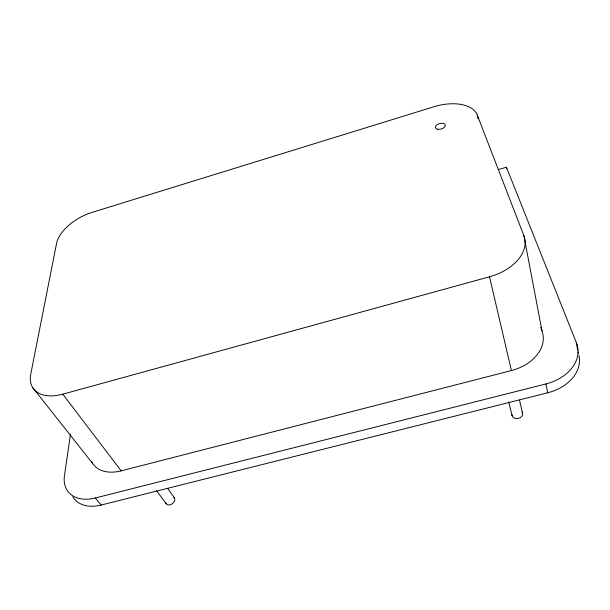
<?xml version="1.0" encoding="UTF-8"?>
<svg xmlns="http://www.w3.org/2000/svg" width="610" height="610" viewBox="0 0 610 610"><rect width="100%" height="100%" fill="white"/><g stroke="black" fill="none" stroke-linecap="round" stroke-linejoin="round"><path stroke-width="0.91" d="M70.493 434.236L64.469 475.594A39.238 26.093 -37.9 0 0 95.366 497.974L101.176 505.042L547.688 392.779A41.953 30.851 -8.7 0 0 578.959 355.477M498.195 169.633L506.414 167.216L576.488 342.972L577.609 350.201M62.799 394.167L489.517 276.787A45.163 29.318 -13.9 0 0 523.86 235.62L477.272 115.038A38.323 21.197 -16.5 0 0 434 106.727L91.835 212.455A35.517 18.727 -29.4 0 0 56.57 243.382L30.767 374.082A41.96 24.979 -34 0 0 62.799 394.167L121.199 470.867L511.416 370.552A40.969 29.547 -11.6 0 0 542.015 330.971L523.86 235.62M95.366 497.974L545.942 383.934A42.364 30.881 -9.1 0 0 576.488 342.972M32.788 387.731L92.613 463.417M156.618 490.707L166.202 503.753M167.674 488.419L174.323 497.676M540.712 327.402L542.015 330.971M508.694 401.876L512.072 415.631M489.517 276.787L511.416 370.552M519.522 400.129L522.518 413.031M477.272 115.038L478.057 118.744M545.942 383.934L547.688 392.779M506.414 167.216L506.757 168.955M101.176 505.042A38.88 26.108 -38.2 0 1 72.834 496.837M522.007 412.04A5.391 4.186 -9.1 0 1 518.538 418.361A5.391 4.186 -9.1 0 1 511.935 414.548M577.891 352A41.953 30.851 -8.7 0 1 578.493 353.716M121.199 470.867A38.308 25.544 -36 0 1 91.767 461.968M173.629 497.013A5.071 3.668 -37.9 0 1 172.409 503.7A5.071 3.668 -37.9 0 1 165.79 502.876M437.576 129.251A5.109 2.821 -16.5 0 0 445.338 125.546A5.109 2.821 -16.5 0 0 438.27 124.097A5.109 2.821 -16.5 0 0 437.576 129.251"/></g></svg>
